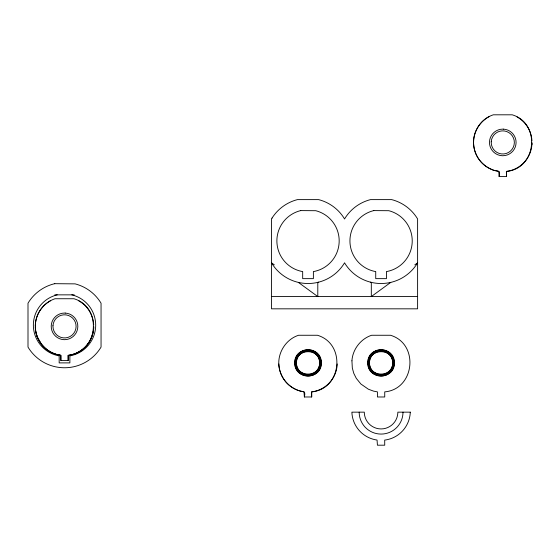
<?xml version="1.0" encoding="UTF-8"?>
<svg xmlns="http://www.w3.org/2000/svg" width="560" height="560" viewBox="0 0 560 560"><rect width="100%" height="100%" fill="white"/><g stroke="black" fill="none" stroke-linecap="round" stroke-linejoin="round"><path stroke-width="0.84" d="M359.184 412.16L359.184 412.839A21.917 21.917 0 0 0 381.08 434.077A21.917 21.917 0 0 0 402.99 412.86L402.99 412.16M294.728 363.006C294.224 345.674 321.538 345.436 321.328 362.775C321.839 380.107 294.525 380.345 294.728 363.006L296.464 362.992C295.624 348.082 320.173 347.865 319.592 362.789C320.432 377.699 295.883 377.916 296.464 362.992M367.78 363.006C367.269 345.674 394.583 345.436 394.38 362.775C394.891 380.107 367.577 380.345 367.78 363.006L369.516 362.992C368.676 348.082 393.225 347.865 392.644 362.789C393.484 377.699 368.935 377.916 369.516 362.992M35.308 326.109C35.259 314.02 43.547 302.498 55.048 298.739L73.962 298.739C102.9 307.356 98.259 352.737 68.18 355.348L68.18 360.458L60.872 360.458L60.83 355.341C46.543 353.836 34.888 340.466 35.308 326.109A29.218 29.218 0 0 1 50.673 300.636M499.128 176.519C501.305 168.63 496.09 172.186 491.785 169.505C488.383 168.112 485.254 166.082 482.587 163.555C477.715 158.9 474.537 152.53 473.76 145.838C471.975 132.58 480.571 118.909 493.304 114.807L512.218 114.807C541.156 123.417 536.515 168.798 506.436 171.416L506.436 176.519L499.128 176.519L498.757 171.374M93.716 327.425C93.499 341.348 81.984 353.906 68.138 355.355L68.18 360.458M337.218 363.951L337.169 365.085A29.218 29.218 0 0 1 313.152 391.657L311.64 391.881L311.682 396.984L304.374 396.984L304.01 391.832A29.218 29.218 0 0 1 278.845 364.364L278.838 363.951M531.916 144.627L531.965 143.486M307.307 376.173L307.405 374.444M308.658 351.344L308.749 349.608M380.359 376.173L380.457 374.444M381.703 351.344L381.801 349.608M306.474 376.103L306.677 374.381M309.379 351.407L309.582 349.678M379.526 376.103L379.729 374.381M382.431 351.407L382.634 349.678M305.648 375.977L305.963 374.269M310.1 351.512L310.408 349.804M378.7 375.977L379.015 374.269M383.145 351.512L383.46 349.804M304.836 375.802L305.249 374.122M310.807 351.666L311.227 349.979M377.888 375.802L378.301 374.122M383.859 351.666L384.279 349.979M304.031 375.578L304.549 373.919M311.507 351.862L312.032 350.203M377.083 375.578L377.601 373.919M384.559 351.862L385.077 350.203M303.24 375.298L303.863 373.681M312.193 352.1L312.816 350.483M376.292 375.298L376.915 373.681M385.245 352.1L385.868 350.483M302.47 374.976L303.198 373.401M312.865 352.38L313.586 350.805M375.522 374.976L376.25 373.401M385.91 352.38L386.638 350.805M301.721 374.605L302.547 373.072M313.516 352.709L314.335 351.183M374.773 374.605L375.599 373.072M386.561 352.709L387.387 351.183M301 374.185L301.917 372.708M314.139 353.073L315.056 351.596M374.052 374.185L374.969 372.708M387.191 353.073L388.108 351.596M300.307 373.723L301.315 372.309M314.748 353.472L315.756 352.065M373.359 373.723L374.367 372.309M387.8 353.472L388.801 352.065M299.642 373.212L300.734 371.868M315.322 353.913L316.421 352.569M372.694 373.212L373.786 371.868M388.374 353.913L389.466 352.569M299.012 372.666L300.188 371.392M315.875 354.389L317.051 353.115M372.057 372.666L373.233 371.392M388.927 354.389L390.103 353.115M298.41 372.078L299.67 370.881M316.393 354.9L317.646 353.703M371.462 372.078L372.715 370.881M389.445 354.9L390.698 353.703M297.857 371.462L299.18 370.342M316.876 355.439L318.206 354.326M370.909 371.462L372.232 370.342M389.928 355.439L391.258 354.326M297.339 370.804L298.732 369.768M317.324 356.013L318.724 354.977M370.391 370.804L371.784 369.768M390.376 356.013L391.776 354.977M390.782 282.373L371.315 296.569L371.315 282.359L370.482 282.17M414.785 264.866L417.606 262.808L417.06 263.732A42.616 42.616 0 0 1 345.1 263.732L344.554 262.808L344.008 263.732A42.616 42.616 0 0 1 272.048 263.732L271.502 262.808L274.33 264.866M296.863 370.118L298.319 369.173M317.744 356.608L319.2 355.663M369.915 370.118L371.371 369.173M390.789 356.608L392.245 355.663M296.429 369.404L297.941 368.55M318.115 357.231L319.627 356.384M369.481 369.404L370.993 368.55M391.167 357.231L392.679 356.384M296.044 368.662L297.605 367.906M318.451 357.875L320.012 357.126M369.096 368.662L370.657 367.906M391.503 357.875L393.064 357.126M295.708 367.899L297.311 367.241M318.745 358.54L320.355 357.889M368.753 367.899L370.363 367.241M391.797 358.54L393.407 357.889M295.414 367.115L297.059 366.562M318.997 359.219L320.642 358.673M368.466 367.115L370.111 366.562M392.049 359.219L393.694 358.673M295.176 366.31L296.849 365.862M319.207 359.919L320.88 359.471M368.228 366.31L369.901 365.862M392.259 359.919L393.932 359.471M54.782 283.682L53.928 283.871A42.616 42.616 0 0 0 28.546 302.316L28 303.24L28 347.06L28.546 347.984A42.616 42.616 0 0 0 100.506 347.984L101.052 347.06L101.052 303.24L100.506 302.316A42.616 42.616 0 0 0 75.124 283.871L54.586 283.682M57.232 294.854L56.777 294.959A31.171 31.171 0 0 0 58.688 355.768L59.171 355.838L59.171 362.894L69.881 362.894L69.881 355.838L70.364 355.768A31.171 31.171 0 0 0 72.275 294.959L71.82 294.854M318.626 282.17L317.793 282.359L317.793 296.569L298.326 282.373M294.987 365.498L296.688 365.155M319.368 360.626L321.076 360.283M368.039 365.498L369.74 365.155M392.42 360.626L394.121 360.283M294.847 364.672L296.569 364.441M319.494 361.34L321.209 361.109M367.899 364.672L369.621 364.441M392.539 361.34L394.261 361.109M294.763 363.839L296.492 363.72M319.564 362.061L321.3 361.942M367.815 363.839L369.544 363.72M392.616 362.061L394.345 361.942M319.592 362.789L321.328 362.775M392.644 362.789L394.38 362.775M54.782 294.854L74.263 294.854M271.502 296.569L417.606 296.569M367.801 362.173L369.53 362.264M392.63 363.517L394.359 363.608M294.749 362.173L296.478 362.264M319.578 363.517L321.314 363.608M35.329 327.425L35.756 331.485L37.226 336.784L41.783 344.715L45.703 348.712L50.225 351.848L55.251 354.074L60.872 355.348L60.872 360.458M367.871 361.34L369.593 361.543M392.567 364.238L394.289 364.441M294.819 361.34L296.541 361.543M319.515 364.238L321.237 364.441M367.99 360.514L369.698 360.822M392.462 364.959L394.17 365.267M294.945 360.514L296.646 360.822M319.41 364.959L321.118 365.267M368.165 359.695L369.852 360.115M392.308 365.673L393.995 366.086M295.12 359.695L296.8 360.115M319.256 365.673L320.943 366.086M368.396 358.89L370.048 359.415M392.112 366.366L393.764 366.891M295.344 358.89L296.996 359.415M319.06 366.366L320.712 366.891M368.669 358.106L370.286 358.729M391.874 367.052L393.491 367.682M295.617 358.106L297.241 358.729M318.822 367.052L320.439 367.682M368.998 357.336L370.573 358.057M391.587 367.724L393.162 368.452M295.946 357.336L297.521 358.057M318.535 367.724L320.117 368.452M369.369 356.587L370.895 357.406M391.265 368.375L392.791 369.194M296.317 356.587L297.843 357.406M318.213 368.375L319.739 369.194M369.789 355.859L371.259 356.776M390.901 369.005L392.371 369.922M296.737 355.859L298.207 356.776M317.849 369.005L319.319 369.922M370.251 355.166L371.665 356.174M390.495 369.607L391.909 370.615M297.199 355.166L298.613 356.174M317.443 369.607L318.857 370.615M370.755 354.501L372.106 355.6M390.054 370.188L391.405 371.28M297.71 354.501L299.054 355.6M317.002 370.188L318.353 371.28M371.308 353.871L372.582 355.047M389.578 370.734L390.859 371.91M298.256 353.871L299.53 355.047M316.533 370.734L317.807 371.91M371.889 353.276L373.086 354.529M389.074 371.252L390.271 372.505M298.837 353.276L300.041 354.529M316.022 371.252L317.219 372.505M372.512 352.716L373.632 354.046M388.528 371.742L389.648 373.065M299.46 352.716L300.58 354.046M315.476 371.742L316.596 373.065M373.17 352.198L374.199 353.591M387.961 372.19L388.99 373.583M300.118 352.198L301.147 353.591M314.909 372.19L315.938 373.583M373.856 351.722L374.801 353.178M387.366 372.603L388.304 374.059M300.804 351.722L301.749 353.178M314.314 372.603L315.252 374.059M374.57 351.295L375.417 352.807M386.743 372.981L387.59 374.493M301.518 351.295L302.372 352.807M313.691 372.981L314.538 374.493M375.312 350.903L376.061 352.471M386.099 373.317L386.848 374.878M302.26 350.903L303.016 352.471M313.047 373.317L313.796 374.878M376.075 350.567L376.726 352.177M385.434 373.611L386.085 375.214M303.023 350.567L303.681 352.177M312.382 373.611L313.033 375.214M376.859 350.28L377.412 351.925M384.748 373.863L385.301 375.508M303.807 350.28L304.36 351.925M311.696 373.863L312.249 375.508M377.657 350.035L378.105 351.715M384.055 374.066L384.503 375.746M304.612 350.035L305.053 351.715M311.003 374.066L311.451 375.746M378.476 349.846L378.812 351.547M383.348 374.234L383.684 375.935M305.424 349.846L305.76 351.547M310.296 374.234L310.639 375.935M379.295 349.713L379.533 351.428M382.627 374.353L382.865 376.075M306.25 349.713L306.481 351.428M309.582 374.353L309.813 376.075M380.128 349.622L380.254 351.358M381.906 374.43L382.032 376.159M307.076 349.622L307.202 351.358M308.854 374.43L308.98 376.159M473.585 143.486L473.599 143.906A29.218 29.218 0 0 0 498.862 171.388M380.961 349.587L380.982 351.323M381.178 374.458L381.199 376.194M307.916 349.587L307.93 351.323M308.133 374.458L308.147 376.194M506.436 176.519L506.394 171.416L507.899 171.199A29.218 29.218 0 0 0 532 142.688M311.682 396.984L311.682 391.874C341.761 389.263 346.402 343.882 317.464 335.265L298.55 335.265C285.194 339.542 276.507 354.368 279.279 368.109C280.476 374.745 284.046 380.905 289.205 385.238C292.019 387.597 295.274 389.424 298.753 390.6C303.205 392.357 305.97 389.935 304.374 396.984M473.564 142.17A29.218 29.218 0 0 1 488.929 116.697M517.083 116.949A29.218 29.218 0 0 1 531.958 140.854M93.744 326.627A29.218 29.218 0 0 1 69.748 355.117M60.606 355.32A29.218 29.218 0 0 1 35.35 327.943M78.827 300.888A29.218 29.218 0 0 1 93.702 324.793M52.976 325.738L52.962 326.466A11.564 11.564 0 0 0 70.189 336.455A11.564 11.564 0 0 0 70.637 316.547A11.564 11.564 0 0 0 52.976 325.738M491.232 141.806L491.218 142.534A11.564 11.564 0 0 0 508.438 152.516A11.564 11.564 0 0 0 508.893 132.608A11.564 11.564 0 0 0 491.232 141.806M351.932 360.801L352.331 368.109L353.815 373.408L356.272 378.329L360.892 384.013L368.403 389.221L373.562 391.125L377.426 391.874L377.426 396.984L384.734 396.984L384.734 391.874C414.813 389.263 419.454 343.882 390.516 335.265L371.602 335.265C360.717 338.842 352.632 349.363 351.932 360.801M410.27 412.16L410.221 413.301A29.218 29.218 0 0 1 386.197 439.873L384.692 440.09L384.734 445.193L377.426 445.193L377.062 440.048A29.218 29.218 0 0 1 351.897 412.58L351.883 412.16L364.315 412.16L364.343 413.217A16.765 16.765 0 0 0 381.08 428.932A16.765 16.765 0 0 0 397.81 413.217L397.845 412.16L410.27 412.16M272.048 218.064L271.502 218.988L271.502 308.826L417.606 308.826L417.606 218.988L417.06 218.064A42.616 42.616 0 0 0 391.678 199.619L370.482 199.619A42.616 42.616 0 0 0 345.1 218.064L344.554 218.988L344.008 218.064A42.616 42.616 0 0 0 318.626 199.619L297.43 199.619A42.616 42.616 0 0 0 272.048 218.064M300.741 210.602L300.279 210.707A31.171 31.171 0 0 0 302.19 271.509L302.673 271.586L302.673 278.642L313.383 278.642L313.383 271.586L313.873 271.509A31.171 31.171 0 0 0 315.777 210.707L300.741 210.602M373.786 210.602L373.331 210.707A31.171 31.171 0 0 0 375.242 271.509L375.725 271.586L375.725 278.642L386.435 278.642L386.435 271.586L386.918 271.509A31.171 31.171 0 0 0 388.829 210.707L373.786 210.602M503.503 129.15L502.663 129.129A13.3 13.3 0 0 0 489.482 142.128A13.3 13.3 0 0 0 502.061 155.715L502.894 155.729A13.3 13.3 0 0 0 516.082 142.73A13.3 13.3 0 0 0 503.503 129.15M65.247 313.082L64.407 313.068A13.3 13.3 0 0 0 51.226 326.067A13.3 13.3 0 0 0 63.805 339.647L64.645 339.668A13.3 13.3 0 0 0 77.826 326.669A13.3 13.3 0 0 0 65.247 313.082"/></g></svg>
